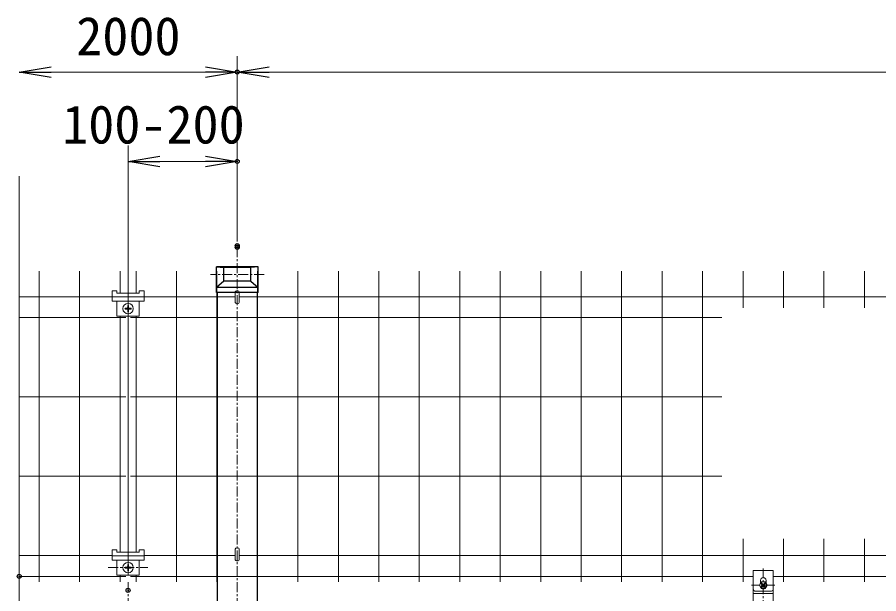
# Model space of a CAD drawing. Units: millimetres, scale not verified. Extents: x -4200 to 4200, y -2970 to 2970.
# Drawn here: x -3597 to -2516, y 41 to 764 of the extents above; entities that cross this region are included whole.
import ezdxf
from ezdxf.enums import TextEntityAlignment as Align

# ---------------------------------------------------------------- set-up
doc = ezdxf.new("R2010")
doc.units = ezdxf.units.MM
doc.header["$LTSCALE"] = 10
doc.header["$PDMODE"] = 32
doc.header["$PDSIZE"] = 5
doc.linetypes.add('USER1', pattern=[2, 1.25, -0.25, 0.25, -0.25])
for name, color, linetype, lineweight in [('0-0_D-BMK', 2, 'USER1', 13), ('0-2_D-STR-DIM', 7, 'Continuous', 13), ('0-3_0', 7, 'Continuous', 25), ('0-8_D-STR3', 3, 'Continuous', 13), ('0-A_D-STR1', 1, 'Continuous', 25), ('0-E_D-STR5', 7, 'Continuous', 9)]:
    doc.layers.add(name, color=color, linetype=linetype, lineweight=lineweight)
doc.layers.add('0-4_DEFPOINTS', color=7, linetype='Continuous')
doc.styles.add('ＭＳ ゴシック', font='')
doc.styles.get('ＭＳ ゴシック').set_extended_font_data('MS Gothic')

# ---------------------------------------------------------------- blocks, each defined once
blk = doc.blocks.new('_OPEN')
at = {"layer": '0-3_0'}
blk.add_line((0, 0), (-10, 0), dxfattribs=at)
blk.add_lwpolyline([(-10, 1.667), (0, 0), (-10, -1.667)], dxfattribs=at)

msp = doc.modelspace()

# ---------------------------------------------------------------- linework, layer by layer
at = {"layer": '0-0_D-BMK'}
for p, q in [((-3320.94, 675.01), (-3320.94, -2094.36)), ((-3287.21, 441.04), (-3354.67, 441.04)), ((-3482.9, 73.36), (-3432.9, 73.36)), ((-2660.96, 72.45), (-2660.96, 9.75)), ((-3457.94, -17.23), (-3457.94, 55.18)), ((-2646.29, 51.28), (-2675.63, 51.28))]:
    msp.add_line(p, q, dxfattribs=at)
at = {"layer": '0-2_D-STR-DIM'}
for p, q in [((-3320.94, 495.17), (-3320.94, 714.84)), ((-3320.94, 495.01), (-3320.94, 714.68)), ((-3554.46, 694.84), (-3360.94, 694.84)), ((-3280.94, 694.68), (-1360.94, 694.68)), ((-3457.9, 64.87), (-3457.9, 602.75)), ((-3320.94, 497.19), (-3320.94, 602.75)), ((-3417.9, 582.75), (-3360.94, 582.75)), ((-3594.46, 564.12), (-3594.46, -1815.23))]:
    msp.add_line(p, q, dxfattribs=at)
at = {"layer": '0-4_DEFPOINTS'}
for p in [(-3320.94, 694.84), (-3320.94, 582.75), (-3320.94, 477.19), (-3320.94, 475.17), (-3320.94, 475.01), (-3594.46, 62.36), (-3457.9, 44.87)]:
    msp.add_point(p, dxfattribs=at)
at = {"layer": '0-8_D-STR3'}
for p, q in [((-3477.9, 420.42), (-3471.9, 420.42)), ((-3477.9, 420.42), (-3477.9, 407.62)), ((-3477.9, 413.12), (-3437.9, 413.12)), ((-3471.9, 420.42), (-3471.9, 417.52)), ((-3471.9, 417.52), (-3443.9, 417.52)), ((-3443.9, 420.42), (-3437.9, 420.42)), ((-3443.9, 420.42), (-3443.9, 417.52)), ((-3437.9, 420.42), (-3437.9, 407.62)), ((-3323.54, 419.08), (-3323.54, 406.91)), ((-3318.34, 419.08), (-3318.34, 406.91)), ((-3477.9, 407.62), (-3437.9, 407.62)), ((-3471.9, 407.62), (-3471.9, 388.62)), ((-3458.37, 401.62), (-3458.37, 399.62)), ((-3457.37, 401.62), (-3457.37, 399.62)), ((-3443.9, 407.62), (-3443.9, 388.62)), ((-3461.37, 398.62), (-3459.37, 398.62)), ((-3461.37, 397.62), (-3459.37, 397.62)), ((-3458.37, 394.62), (-3458.37, 396.62)), ((-3457.37, 394.62), (-3457.37, 396.62)), ((-3454.37, 398.62), (-3456.37, 398.62)), ((-3454.37, 397.62), (-3456.37, 397.62)), ((-3471.9, 388.62), (-3443.9, 388.62)), ((-3477.9, 95.66), (-3477.9, 82.86)), ((-3477.9, 95.66), (-3471.9, 95.66)), ((-3477.9, 88.36), (-3437.9, 88.36)), ((-3471.9, 95.66), (-3471.9, 92.76)), ((-3471.9, 92.76), (-3443.9, 92.76)), ((-3443.9, 95.66), (-3443.9, 92.76)), ((-3323.54, 96.5), (-3323.54, 84.33)), ((-3318.34, 96.5), (-3318.34, 84.33)), ((-3477.9, 82.86), (-3437.9, 82.86)), ((-3471.9, 82.86), (-3471.9, 63.86)), ((-3458.37, 76.86), (-3458.37, 74.86)), ((-3457.37, 76.86), (-3457.37, 74.86)), ((-3443.9, 82.86), (-3443.9, 63.86)), ((-3461.37, 73.86), (-3459.37, 73.86)), ((-3461.37, 72.86), (-3459.37, 72.86)), ((-3458.37, 69.86), (-3458.37, 71.86)), ((-3457.37, 69.86), (-3457.37, 71.86)), ((-3454.37, 73.86), (-3456.37, 73.86)), ((-3454.37, 72.86), (-3456.37, 72.86)), ((-2673.46, 69.58), (-2673.46, 13.16)), ((-2648.46, 69.58), (-2673.46, 69.58)), ((-2648.46, 69.58), (-2648.46, 13.16)), ((-3471.9, 63.86), (-3443.9, 63.86)), ((-2663.42, 55.54), (-2665.88, 51.28)), ((-2664.46, 57.39), (-2664.46, 53.74)), ((-2658.5, 55.54), (-2663.42, 55.54)), ((-2658.5, 55.54), (-2656.04, 51.28)), ((-2657.46, 57.39), (-2657.46, 53.74)), ((-2650.46, 43.94), (-2671.46, 43.94)), ((-2663.42, 47.02), (-2665.88, 51.28)), ((-2663.69, 53.33), (-2662.33, 51.97)), ((-2663.69, 49.24), (-2662.33, 50.6)), ((-2658.5, 47.02), (-2663.42, 47.02)), ((-2663.01, 54.01), (-2661.64, 52.65)), ((-2663.01, 48.55), (-2661.64, 49.92)), ((-2658.91, 54.01), (-2660.28, 52.65)), ((-2658.91, 48.55), (-2660.28, 49.92)), ((-2658.23, 53.33), (-2659.6, 51.97)), ((-2658.23, 49.24), (-2659.6, 50.6)), ((-2658.5, 47.02), (-2656.04, 51.28)), ((-2648.46, 40.86), (-2673.52, 40.86))]:
    msp.add_line(p, q, dxfattribs=at)
msp.add_lwpolyline([(-3443.9, 95.66), (-3437.9, 95.66), (-3437.9, 82.86)], dxfattribs=at)
for centre, radius in [((-3457.87, 398.12), 6.5), ((-3457.87, 73.36), 6.5), ((-2660.96, 51.28), 4.26)]:
    msp.add_circle(centre, radius, dxfattribs=at)
for centre, radius, start, end in [((-3457.87, 401.62), 0.5, 0, 179.99999), ((-3320.94, 406.91), 2.6, 180, 0), ((-3461.37, 398.12), 0.5, 90.00001, 270), ((-3459.37, 399.62), 1, 270, 0.00001), ((-3459.37, 396.62), 1, 0, 90), ((-3457.87, 394.62), 0.5, 180.00002, 0.00001), ((-3456.37, 399.62), 1, 180.00001, 270), ((-3456.37, 396.62), 1, 90, 180.00001), ((-3454.37, 398.12), 0.5, 270.00049, 90.00046), ((-3457.87, 76.86), 0.5, 0, 179.99999), ((-3320.94, 84.33), 2.6, 180, 0), ((-3461.37, 73.36), 0.5, 90.00001, 270), ((-3459.37, 74.86), 1, 270, 0.00001), ((-3459.37, 71.86), 1, 0, 90), ((-3457.87, 69.86), 0.5, 180.00002, 0.00001), ((-3456.37, 74.86), 1, 180.00001, 270), ((-3456.37, 71.86), 1, 90, 180.00001), ((-3454.37, 73.36), 0.5, 270.00049, 90.00046), ((-2660.96, 57.39), 3.5, 0, 180), ((-2663.35, 53.67), 0.483, 44.99953, 224.99952), ((-2658.57, 53.67), 0.483, 315, 135), ((-2648.48, 61.4), 0.02, 270, 0), ((-2671.46, 45.94), 2, 180, 270), ((-2663.35, 48.89), 0.483, 135, 314.99998), ((-2660.96, 50.08), 3.62, 237.53826, 302.46174), ((-2663.01, 51.28), 0.965, 314.99999, 45), ((-2660.96, 53.33), 0.965, 225.00001, 314.99999), ((-2660.96, 49.24), 0.965, 45, 135), ((-2658.91, 51.28), 0.965, 135, 225.00001), ((-2658.57, 48.9), 0.483, 225.00001, 44.99999), ((-2650.46, 45.94), 2, 270, 0)]:
    msp.add_arc(centre, radius, start, end, dxfattribs=at)
for centre in [(-3320.94, 419.07), (-3320.94, 96.49)]:
    msp.add_ellipse(centre, major_axis=(-2.6, 0), ratio=0.649974, start_param=3.1415927, end_param=6.2831853, dxfattribs=at)
at = {"layer": '0-A_D-STR1'}
for p, q in [((-3347.14, 418.41), (-3347.14, 450.68)), ((-3347.14, 450.68), (-3337.94, 449.54)), ((-3303.94, 449.54), (-3337.94, 449.54)), ((-3337.94, 432.54), (-3337.94, 449.54)), ((-3294.74, 450.68), (-3303.94, 449.54)), ((-3303.94, 432.54), (-3303.94, 449.54)), ((-3337.94, 432.54), (-3347.14, 424.48)), ((-3303.94, 432.54), (-3337.94, 432.54)), ((-3303.94, 432.54), (-3294.74, 424.48)), ((-3294.74, 424.48), (-3347.14, 424.48)), ((-3294.74, 418.41), (-3347.14, 418.41)), ((-3345.94, 418.41), (-3345.94, -2060.06)), ((-3295.94, 418.41), (-3295.94, -2060.06))]:
    msp.add_line(p, q, dxfattribs=at)
msp.add_lwpolyline([(-3294.74, 418.41), (-3294.74, 450.68), (-3347.14, 450.68)], dxfattribs=at)
at = {"layer": '0-E_D-STR5'}
for p, q in [((-3569.45, 445.08), (-3569.45, 55.37)), ((-3518.68, 445.08), (-3518.68, 55.37)), ((-3467.91, 445.08), (-3467.91, 417.52)), ((-3467.91, 445.08), (-3467.91, 417.52)), ((-3447.88, 445.08), (-3447.88, 417.52)), ((-3447.88, 445.08), (-3447.88, 417.52)), ((-3397.12, 445.08), (-3397.12, 55.37)), ((-3346.35, 445.08), (-3346.35, 55.37)), ((-3295.58, 445.08), (-3295.58, 55.37)), ((-3244.81, 445.08), (-3244.81, 55.37)), ((-3194.04, 445.08), (-3194.04, 55.37)), ((-3143.27, 445.08), (-3143.27, 55.37)), ((-3092.5, 445.08), (-3092.5, 55.37)), ((-3041.73, 445.08), (-3041.73, 55.37)), ((-2990.96, 445.08), (-2990.96, 55.37)), ((-2940.19, 445.08), (-2940.19, 55.37)), ((-2889.42, 445.08), (-2889.42, 55.37)), ((-2838.65, 445.08), (-2838.65, 55.37)), ((-2787.88, 445.08), (-2787.88, 55.37)), ((-2737.12, 445.08), (-2737.12, 55.37)), ((-2686.35, 445.08), (-2686.35, 399.02)), ((-2635.58, 445.08), (-2635.58, 399.02)), ((-2584.81, 445.08), (-2584.81, 399.02)), ((-2534.04, 445.08), (-2534.04, 399.02)), ((-3594.46, 413.14), (-3477.9, 413.14)), ((-3437.9, 413.14), (-3323.54, 413.14)), ((-3318.34, 413.14), (-1477.9, 413.14)), ((-3594.46, 387.16), (-3460.9, 387.16)), ((-3467.91, 388.62), (-3467.91, 92.76)), ((-3467.91, 388.62), (-3467.91, 92.76)), ((-3454.9, 387.16), (-2713.08, 387.16)), ((-3447.88, 388.62), (-3447.88, 92.76)), ((-3447.88, 388.62), (-3447.88, 92.76)), ((-3594.46, 287.57), (-3460.9, 287.57)), ((-3454.9, 287.57), (-2713.08, 287.57)), ((-3594.46, 187.97), (-3460.9, 187.97)), ((-3454.9, 187.97), (-2713.08, 187.97)), ((-2686.35, 109.53), (-2686.35, 55.37)), ((-2635.58, 109.53), (-2635.58, 55.37)), ((-2584.81, 109.53), (-2584.81, 55.37)), ((-2534.04, 109.53), (-2534.04, 55.37)), ((-3594.46, 88.38), (-3477.9, 88.38)), ((-3437.9, 88.38), (-3323.54, 88.38)), ((-3318.34, 88.38), (-1477.9, 88.38)), ((-3594.46, 62.4), (-3460.9, 62.4)), ((-3467.91, 63.86), (-3467.91, 55.37)), ((-3467.91, 63.86), (-3467.91, 55.37)), ((-3454.9, 62.4), (-2673.46, 62.4)), ((-3447.88, 63.86), (-3447.88, 55.37)), ((-3447.88, 63.86), (-3447.88, 55.37)), ((-2648.46, 62.4), (-2013.46, 62.4))]:
    msp.add_line(p, q, dxfattribs=at)

# ---------------------------------------------------------------- block references
at = {"layer": '0-2_D-STR-DIM', "xscale": 4, "yscale": 4, "rotation": 180}
for p in [(-3594.46, 694.84), (-3320.94, 694.68), (-3457.9, 582.75)]:
    msp.add_blockref('_OPEN', p, dxfattribs=at)
at = {"layer": '0-2_D-STR-DIM', "xscale": 4, "yscale": 4}
for p in [(-3320.94, 694.84), (-3320.94, 582.75)]:
    msp.add_blockref('_OPEN', p, dxfattribs=at)

# ---------------------------------------------------------------- texts
at = {"layer": '0-2_D-STR-DIM', "style": 'ＭＳ ゴシック'}
for s, p in [('2000', (-3522.95, 701.59)), ('100-200', (-3540.59, 590.78))]:
    msp.add_text(s, height=48.09, dxfattribs=at).set_placement(p, align=Align.BOTTOM_LEFT)

doc.saveas('drawing.dxf')
